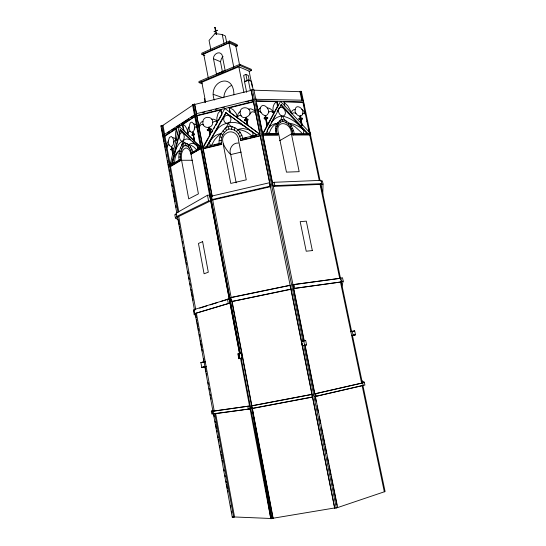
<?xml version="1.0" encoding="UTF-8"?>
<svg xmlns="http://www.w3.org/2000/svg" width="546" height="546" viewBox="0 0 546 546"><rect width="100%" height="100%" fill="white"/><g stroke="black" fill="none" stroke-linecap="round" stroke-linejoin="round"><path stroke-width="0.82" d="M320.83 186.964L320.871 184.548L323.048 184.077L322.386 180.917L320.939 181.231M322.741 194.56L323.048 184.077M178.999 159.985C178.583 154.149 179.265 147.536 183.429 143.066C188.691 142.267 191.721 148.082 193.018 152.314L190.991 153.214L191.161 154.109L201.378 148.355L200.771 148.348M180.746 160.531L179.852 160.531L169.629 166.605L170.516 166.598L180.746 160.531C180.037 155.562 180.535 149.836 183.954 145.891C188.261 144.403 190.793 149.809 191.496 153.214M270.359 185.893L260.346 135.858L240.69 140.581C240.349 135.408 236.984 130.166 231.62 129.197L231.736 126.597L228.399 126.269C222.133 129.62 218.516 136.91 219.096 143.919L220.659 143.543M291.346 113.561L291.933 111.131L293.536 109.794A4.505 3.385 59 0 1 295.14 109.753C295.871 103.249 303.965 108.477 302.784 113.07C302.075 119.601 293.939 114.367 295.14 109.753M186.937 145.925L187.121 143.625M221.642 144.397L221.403 144.069L202.969 148.498L203.235 148.819L221.642 144.397C220.106 138.425 223.096 131.49 228.87 129.033L231.62 129.197M214.325 100.075C207.33 81.627 233.736 70.912 233.941 94.902M223.867 97.359C224.119 92.486 226.808 87.503 231.402 85.469M189.08 126.884L190.008 123.41A4.47 2.518 -88.4 0 1 191.98 122.215L193.85 124.01A5.542 3.126 -88.5 0 1 194.519 127.764L194.048 130.269L192.977 131.968L191.591 132.419L189.735 130.603A5.549 3.133 -88.5 0 1 189.08 126.884L188.145 128.76L187.688 131.852A6.709 3.781 -88.7 0 0 187.844 133.79L187.763 134.336L187.708 133.101A10.627 5.904 -89 0 0 186.718 128.522L184.698 125.396L182.316 124.468L176.167 128.501L177.293 134.596L177.791 134.609M260.34 107.842C258.49 112.36 266.045 119.26 268.339 113.131C270.154 108.627 262.653 101.747 260.34 107.842L258.497 109.705L258.292 112.94L257.507 109.036M294.246 134.029L292.697 134.036L293.652 133.483L310.51 133.436L310.722 134.446L309.746 134.992L292.902 135.06C292.554 130.187 290.254 125.389 286.077 122.679L286.261 121.144L284.384 119.547L283.285 117.683A6.334 4.791 58.8 0 1 282.814 116.134C278.685 115.998 276.194 108.094 280.985 107.214C285.094 107.378 287.571 115.22 282.814 116.134C290.144 117.793 296.546 122.277 301.59 127.73M168.407 140.779L169.41 137.408L171.376 136.466C174.515 138.534 174.713 144.792 171.41 146.758L169.437 145.611L168.598 143.441L168.407 140.779L167.035 143.421L166.98 147.243L167.615 145.379A2.75 1.495 -89.7 0 1 168.502 144.84L169.205 145.14M214.728 27.498L215.104 27.341L214.742 27.471L216.325 34.18L215.008 33.559L209.057 40.424L210.804 49.406M213.486 58.763C213.063 54.259 219.629 50.075 222.126 55.023L225.15 70.42L216.462 74.079L213.486 58.763L220.475 61.705L222.495 72.045M220.475 61.705L221.567 58.258L223.089 56.593M267.397 129.818L267.315 130.562A3.597 2.778 58.6 0 0 267.656 132.152L269.164 133.982C270.065 129.559 272.734 125.177 277.061 123.437L280.978 119.656L281.9 115.97C277.436 116.4 273.423 119.178 271.109 122.959M212.674 122.584C212.79 129.3 202.068 128.958 202.859 122.195C202.75 115.486 213.459 115.82 212.674 122.584L213.766 121.697A3.426 3.242 -46.7 0 1 215.534 121.287L217.608 122.127L215.602 125.655M305.664 340.363L301.324 341.257L305.664 340.363L306.572 344.901L305.112 345.229L337.667 507.562L336.295 507.971L334.718 508.237L312.585 396.99M286.077 122.679C279.559 118.025 274.358 128.624 277.361 133.954L265.963 133.995M258.197 112.36L259.384 111.159L261.056 112.401M267.943 128.876L270.686 125.798L274.14 123.949A17.376 13.391 59.7 0 1 277.061 123.437C275.095 126.556 275.136 130.508 276.092 133.961M249.556 114.346C252.621 106.354 238.745 105.091 240.199 113.479C242.219 121.035 248.901 117.001 251.201 112.305A3.453 3.283 -41.5 0 1 253.051 111.794L254.866 112.333L255.821 113.22L254.395 110.442L251.03 108.852A5.023 4.771 -41.7 0 0 248.792 109.234M194.369 129.074L195.099 127.3A3.167 1.802 -88.5 0 1 195.959 126.706L197.413 127.471L197.215 126.836M180.59 159.657L179.689 159.657L169.472 165.738L169.867 165.738L179.225 126.495L200.703 147.44L200.873 148.348L191.161 154.109M187.844 133.79L188.561 132.03A3.242 1.822 -88.8 0 1 189.701 131.395L190.581 131.818M182.357 131.559L180.098 129.859L171.267 164.906L169.867 165.738M171.758 164.899L180.596 129.873M188.37 146.935L188.889 144.929M174.843 152.662L176.733 147.42L178.658 144.321A19.363 10.859 90 0 1 181.736 141.619L183.128 140.759A17.097 9.623 -89.8 0 1 186.903 138.937L190.854 139.933M341.66 286.718L343.216 281.142L342.506 277.75L340.451 278.173M234.241 130.091L234.91 127.737L231.736 126.597M246.376 120.543L245.222 120.85L244.963 120.195L246.376 120.543L247.393 125.239L230.194 112.626L229.04 107.487L233.244 109.739L236.077 113.261A11.916 11.295 -45.1 0 1 237.21 117.772L238.411 115.957A2.525 2.402 -43.4 0 1 240.028 115.513L241.216 115.916M173.703 142.417L174.372 141.025A3.433 1.891 -89.4 0 1 175.321 140.431L176.078 140.609M302.593 114.21L303.474 113.24A1.993 1.488 59.5 0 1 304.279 113.254L305.467 114.53M176.167 128.501L176.665 128.515L175.778 131.293L175.403 135.592A11.029 6.122 -89 0 0 176.017 139.831M211.268 145.802L214.503 139.892L218.079 135.954A22.973 21.97 -46.9 0 1 221.226 133.593L222.775 134.801M288.302 124.543L288.909 123.15C286.527 121.157 282.767 117.991 279.805 120.802L280.391 122.195M189.66 148.553L190.499 146.867M252.429 136.077L252.907 134.746A3.726 3.563 -43.2 0 0 252.484 132.473L251.583 131.456M181.695 145.297L182.282 143.475A4.197 2.327 -89.3 0 0 182.316 141.667L182.268 141.305M210.149 140.964L209.657 142.274A3.713 3.529 -48.4 0 0 210.026 144.533L210.893 145.557M268.925 126.959L270.447 124.099M271.628 121.894L275.157 115.295M277.115 111.623L279.074 107.958M265.813 133.606L281.292 104.607L308.04 133.606M258.449 113.752L262.51 134.002L266.919 125.833L267.567 125.437M266.025 118.987L267.479 118.598L267.376 118.066L266.025 118.987L267.233 125.259L277.477 106.279L278.126 105.869L277.334 101.297C274.16 102.709 272.734 106.32 273.007 109.63A12.838 9.712 58.3 0 0 273.683 113.315L271.376 111.5A3.692 2.819 57.8 0 0 269.908 111.411L268.414 112.51M272.331 518.359L271.703 518.7L241.195 358.217L239.687 358.49L238.855 353.706L241.694 353.173L237.899 353.917L238.8 358.688L242.595 357.937L240.527 358.367L270.802 518.686L273.137 518.222L252.348 408.34L311.746 397.147M214.366 31.566L214.189 31.886L214.1 31.45L215.677 30.972M230.194 112.626L229.265 107.883L253.556 101.884L253.364 101.481L196.717 115.479L203.037 147.782L202.771 147.454L224.891 108.517L259.91 134.2L240.226 138.937L240.69 140.581M204.252 145.645L208.299 138.513M209.111 137.094L209.923 135.667M211.595 132.719L212.797 130.603M213.998 128.481L214.803 127.068M218.38 120.775L221.458 115.356M206.49 146.56L225.826 112.592L256.722 134.964M206.757 146.888L226.058 112.974L225.826 112.592M236.568 131.661L237.749 129.634A14.189 13.561 -44.7 0 1 243.584 128.603L248.218 129.579L251.372 131.306M215.254 131.961L218.625 127.662L221.853 125.266A16.059 15.308 -46.2 0 1 228.064 123.191C232.719 122.229 231.361 114.264 226.556 115.424C221.915 116.4 223.266 124.345 228.071 123.191A18.318 17.472 -45.9 0 1 234.916 122.502L238.971 123.355L243.912 125.908M209.862 141.428L212.851 137.606L215.718 135.463A14.408 13.739 -47.8 0 1 221.226 133.593M196.99 149.85L197.577 147.727A2.846 1.624 -89.3 0 0 197.338 146.287L196.963 145.557M303.235 133.565L303.794 131.654A3.911 2.955 60.2 0 0 303.528 130.255L301.979 128.542L297.304 125.757A31.914 24.57 61 0 0 288.909 123.143M232.562 516.939L232.275 517.315L234.541 516.966L271.307 518.509L270.802 518.686L251.61 405.617L271.703 518.7M290.233 126.829L291.189 125.737L288.909 123.15L294.997 126.672L301.685 132.808M190.718 150.689L191.899 149.358M291.646 113.909L293.025 112.981A4.818 3.624 59.2 0 1 295.195 113.077L296.082 113.513M238.445 133.804L240.103 132.187L237.749 129.634L234.91 127.737M290.376 285.961L312.059 394.369L251.856 405.746L251.426 405.971L251.918 408.579L312.489 397.078M251.426 405.971L312.059 394.369M237.899 353.917L239.53 353.624L192.561 104.852L194.56 104.047L196.662 114.066M176.781 212.967L160.906 125.901L162.974 125.334L193.168 104.887L192.561 104.852M255.787 99.276L303.221 100.205L302.559 100.621L300.607 91.278L301.392 91.339L320.058 180.61M284.043 101.897L302.921 102.348L303.583 101.938L256.579 100.792L255.938 101.222L276.685 101.72L277.477 106.279M240.315 111.466L238.534 113.083L237.298 115.909A7.037 6.682 -42.7 0 0 237.21 117.772M164.169 136.159L194.82 116.278L194.547 114.831L163.916 134.787L164.169 136.159L164.96 136.179L176.665 128.515M167.533 132.951L169.649 131.559M171.765 130.166L174.59 128.31M176.706 126.918L179.525 125.061M181.641 123.669L188.698 119.028M190.82 117.636L193.639 115.779M253.835 90.172L299.952 91.701L300.607 91.278M281.292 104.607L280.644 105.016L306.838 133.408M266.83 119.008L266.728 118.468L267.786 118.073L267.683 117.574L266.189 117.724L265.452 115.39L265.09 115.615L265.52 117.997M265.752 115.445L265.39 115.67L265.827 117.95M266.475 117.54L264.749 117.526L264.1 117.929L264.203 118.448L265.281 118.045L265.383 118.571L264.735 118.973L264.633 118.455M264.203 118.448L267.786 118.073M267.683 117.574L267.035 117.984L267.137 118.482M264.735 118.973L266.339 118.578M191.967 134.889L192.567 135.415L191.967 134.889L194.164 133.838L194.26 134.357L192.404 135.62L192.335 135.231L192.909 135.626L192.404 135.62M192.915 134.296L194.164 133.838M192.062 135.401L194.26 134.357M172.754 153.112L172.086 149.454L170.727 149.713L170.659 149.338L172.946 148.225L171.151 149.72M171.478 148.833L171.956 148.655L171.567 146.54L172.256 148.655L171.758 148.655M192.909 135.626L193.386 135.333L192.881 135.319M193.079 135.196L194.123 134.869L194.048 134.487M172.256 148.655L172.946 148.225M170.727 149.713L173.014 148.601M171.874 149.27L172.836 148.71M267.233 125.259L267.881 124.863M262.51 134.002L263.158 133.613L280.548 101.379L310.51 133.436M263.397 134.794L262.749 135.183L277.593 135.121L278.255 134.732L278.016 133.565L263.158 133.613L263.397 134.794L278.255 134.732M301.119 118.209L300.416 116.025L299.727 116.305L300.041 117.834M299.972 116.291L300.416 116.025M190.991 153.214L200.6 147.44M176.508 162.073L179.047 160.572M193.646 151.938L194.888 151.201M197.372 149.727L199.836 148.259L192.915 141.646M301.692 119.117L302.361 118.721L302.252 118.223L298.778 118.584L298.887 119.089L300.259 118.7L300.368 119.205L299.699 119.601L299.597 119.096M298.887 119.089L302.361 118.721M300.866 118.209L300.17 116.039M301.59 118.612L302.252 118.223M299.699 119.601L301.078 119.212M301.331 119.219L300.662 119.608L301.774 124.966M301.883 118.721L301.993 119.226L301.324 119.615L301.221 119.117M277.361 133.954L278.016 133.565M192.677 131.961C194.233 137.292 191.271 132.35 192.977 131.968L193.42 134.309M301.61 125.375L302.279 124.986M302.382 125.471L300.86 119.349L302.054 125.116L302.6 125.341M279.627 140.704L291.4 133.913C291.639 121.403 273.751 119.055 278.692 133.954L286.452 172.126L299.167 171.676L291.4 133.913M292.902 135.06L293.864 134.507L310.722 134.446M239.749 354.231L209.712 195.168L207.487 195.236L175.962 213.274L176.563 216.564L178.733 216.462L210.776 200.805L208.552 200.887L176.563 216.564M251.918 408.579L252.348 408.34M239.762 136.398L241.837 135.258L240.103 132.187M272.597 183.094L274.167 182.296L321.014 180.344L321.703 183.647L320.072 184.411L273.266 186.425L274.836 185.64L321.703 183.647M291.441 129.061L292.711 128.433M171.676 148.833L171.567 146.54M228.446 42.697L236.234 46.328L237.387 45.83L237.155 44.683L229.375 41.025L201.706 53.228L201.924 54.375L204.839 55.596M201.924 54.375L229.607 42.185L237.387 45.83M202.477 54.607L228.979 42.95L233.797 67.322M213.718 413.636L211.814 413.998L211.302 411.172L213.595 410.196M237.94 66.373L249.502 71.308L251.542 70.461L251.317 69.328L239.783 64.346L198.908 81.538L199.126 82.664L202.156 83.77M199.126 82.664L240.015 65.506L251.542 70.461M200.894 81.92L201.822 82.262L238.827 66.755L243.939 92.492M245.905 74.44L243.639 75.375L244.895 81.695L247.167 80.774L245.905 74.44L248.287 75.437L249.385 80.944M246.669 92.404L244.506 81.538L248.266 80.009L251.481 81.32L253.146 89.64M209.098 127.122L209.568 129.218L209.016 129.368L208.586 127.327L209.098 127.122L209.732 129.443M337.667 507.562L385.094 491.543L362.858 385.223M306.572 344.901L302.231 345.789L305.112 345.229M292.185 131.054L293.557 130.569L291.189 125.737M216.789 30.46L215.677 30.706M246.096 117.294L246.587 119.506L246.103 119.635L245.632 117.451L246.096 117.294L246.553 119.008M340.806 278.228L292.97 284.684L340.806 278.228L341.578 281.9L293.741 288.513L341.578 281.9M194.642 313.622L230.078 303.016L194.642 313.622L193.912 309.637L229.286 298.819M199.7 308.142L206.893 305.869M210.094 304.866L217.288 302.593M220.488 301.59L228.487 299.072M211.295 129.607L211.043 129.252L207.344 130.214L207.241 129.695L210.947 128.733L211.295 129.607L210.565 129.388L210.906 130.125L207.603 130.562L207.344 130.214M209.691 130.044L210.654 129.771M182.569 141.223L181.968 141.394C178.672 140.22 178.562 133.763 181.757 132.398C184.882 133.49 184.753 138.384 183.128 140.759A4.58 2.559 -89.1 0 0 183.688 141.994L185.278 142.997L185.435 145.57M245.161 120.564L244.731 120.68L244.451 119.915L247.734 119.042L247.775 120.188L246.178 120.175M248.014 119.799L247.823 119.431L244.533 120.304M246.669 120.065L247.515 119.513L247.775 120.188M334.718 508.237L251.064 89.954L252.498 89.599L253.842 89.558L304.204 340.704M194.84 104.436L251.249 90.377L253.03 99.276M196.383 113.691L253.003 99.679M202.395 112.647L204.852 112.039M208.947 111.029L211.404 110.422M215.506 109.405L217.963 108.797M222.058 107.787L224.515 107.18M245.816 101.904L249.099 101.099M250.737 100.689L253.194 100.082M196.997 115.848L220.918 109.944L221.84 114.68L220.68 109.555L220.918 109.944L218.079 113.336L216.892 117.69A11.084 10.504 -44.8 0 0 217.608 122.127L216.155 120.263L213.52 119.192A4.955 4.696 -47 0 0 211.8 119.349M208.21 130.822L207.876 130.084L208.21 130.822L209.384 130.535L210.326 134.951L210.067 134.609M202.771 147.454L221.198 143.025L221.437 143.352M214.401 145.052L218.311 144.11M243.646 138.5L246.744 137.756M250.614 136.828L252.163 136.452C248.512 132.391 243.229 129.811 237.749 129.634M252.948 136.268L256.115 135.504M240.479 140.247L260.176 135.51L260.346 135.858M234.507 516.782L232.275 517.315L204.832 366.83L206.135 366.557L201.761 367.424L200.88 362.571L205.248 361.711L200.88 362.571L203.624 362.087M241.223 152.088L230.699 154.593C224.549 148.294 217.015 136.596 228.876 132.023C233.906 130.767 238.704 135.34 238.547 140.336L246.28 179.818L230.787 183.422L223.184 144.028M250.034 405.91L212.544 411.254L213.042 413.998L250.587 408.811M213.042 413.998L214.721 413.609L233.647 517.26M212.544 411.254L249.529 406.033M361.309 385.81L315.144 396.519L363.24 385.469L362.708 382.951L361.609 383.108L314.619 393.898L362.708 382.951M289.933 285.155L290.936 289.312L231.6 301.563L230.821 297.481L290.138 285.319L231.176 297.604L212.715 200.007L212.203 199.522L211.555 196.116L269.41 182.76L269.731 183.306M212.203 199.522L270.093 186.2L270.42 186.732L212.715 200.007M176.686 214.196L174.802 214.626L175.409 217.956L178.208 219.847M175.409 217.956L177.921 217.383M303.405 101.044L304.047 106.033M239.53 353.624L240.295 353.46L193.25 104.463M239.619 353.61L240.295 353.46M340.997 280.719L351.638 331.634L354.709 330.978L350.873 331.743L354.709 330.978L355.501 334.766L352.423 335.415M353.112 335.224L351.665 335.531L355.501 334.766L353.112 335.224L352.313 331.429M231.6 301.563L290.738 289.162M194.881 310.34L193.482 310.633L194.226 314.728L195.898 315.035M194.226 314.728L195.625 314.435L196.232 317.772M341.161 281.565L343.216 281.142M193.85 124.01L195.386 124.215L196.724 125.703M362.291 382.596L364.305 382.207L364.912 385.094L362.899 385.483M351.105 331.463L352.518 331.197L351.269 331.402M211.302 411.172L213.206 410.81M240.527 358.367L238.8 358.688L238.916 353.692L239.687 358.49M238.855 353.706L240.199 353.474L193.148 104.457M273.137 518.222L334.78 507.944M363.24 385.469L362.128 385.619L384.329 491.823M193.912 309.637L195.106 309.48M215.568 413.493L243.339 409.821M245.024 409.596L250.075 408.927M229.184 298.833L229.791 298.751M172.666 137.558L174.7 138.199L176.099 140.247M178.863 157.077L180.453 156.927M238.336 143.038C232.466 142.567 228.399 149.427 230.699 154.593L236.179 182.835M267.294 107.971C270.386 107.842 272.741 110.62 273.683 113.315M181.579 160.271L188.718 198.887L198.416 193.878L191.086 154.641C190.479 151.904 189.196 148.109 185.886 147.932C181.088 149.57 180.999 156.054 181.579 160.271L192.547 160.258M172.707 153.822L172.072 149.276L172.529 154.573M174.372 163.302L173.253 162.415A2.614 1.44 89.8 0 1 172.946 161.104L174.365 156.641A22.707 12.729 89.4 0 1 179.668 150.341L181.067 151.672M172.386 148.956L172.884 148.956M170.659 149.338L171.226 149.713M171.103 149.474L172.086 149.454M265.383 118.571L267.479 118.598M300.368 119.205L301.993 119.226M171.28 146.676L171.97 148.833M193.912 140.813L194.417 140.82L183.968 130.637L182.821 124.481L195.325 116.291L194.717 116.271M194.185 141.086L200.614 146.867M192.711 134.425L193.216 134.439M193.618 134.862L194.123 134.869M163.916 134.787L164.708 134.807L162.974 125.334M183.968 130.637L183.47 130.631L182.316 124.468M219.158 140.356L221.266 140.424M215.008 33.559L222.242 34.514L225.382 36.009L226.679 42.561M275.484 130.617L276.726 131.013M213.165 94.301L223.034 97.775M230.821 297.481L231.176 297.604M219.881 136.869L221.717 137.524M179.074 153.617L180.617 154.225M244.506 81.538L244.895 81.695M275.498 128.474L276.699 128.986M203.365 124.863L202.047 124.508A2.737 2.587 -48.4 0 0 200.716 124.857L199.147 127.198L199.331 124.631L201.256 122.168A4.122 3.904 -48.1 0 1 202.975 121.546M335.892 507.76L336.295 507.971L303.753 345.481L304.634 345.256L303.719 340.711L302.846 340.957L252.498 89.599M301.842 109.336L303.794 110.995L305.337 113.984M361.78 380.712L364.305 382.207M226.058 112.974L256.238 134.835M284.207 102.464L287.79 105.869L290.37 110.469A14.981 11.377 58.2 0 1 291.141 112.995M247.836 125.348L259.418 134.057M311.916 394.219L313.111 395.168M314.312 396.109L315.506 397.058M275.914 125.962L277.006 126.877M196.847 145.4L194.854 143.98L192.772 143.4A15.438 8.763 -89.9 0 0 188.739 144.799A23.519 13.275 89.6 0 1 191.544 145.529L194.253 147.311L196.758 150.089M183.538 132.685L190.001 138.861M180.098 129.859L199.331 148.253M211.555 196.116L212.073 196.608L194.56 104.047M276.679 124.133L277.702 125.164M160.906 125.901L161.323 126.344M207.241 129.695L207.603 130.562M210.538 133.784L209.76 130.139L209.193 130.282L210.142 134.698M209.125 130.187L209.384 130.535M208.927 129.238L209.179 129.593L208.586 127.327M223.15 130.658L224.379 132.398M277.866 122.427L278.692 123.73M180.624 147.42L181.798 149.365M244.451 119.915L244.731 120.68M247.201 124.877L247.393 125.239M245.024 120.482L245.222 120.85M246.034 119.499L246.232 119.867L245.632 117.451M251.064 89.954L251.249 90.377M225.573 128.187L226.447 130.439M241.837 135.258L242.874 138.691M181.893 144.949L182.774 147.413M308.265 126.665L308.367 127.047M308.804 128.679L310.114 133.572M293.557 130.569L294.164 133.456M210.817 129.743L210.906 130.125M209.951 130.398L210.62 133.388M247.734 119.042L247.823 119.431M246.867 120.434L248.034 125.71M215.083 27.505L216.537 34.282M320.755 183.941L340.738 279.532M352.436 335.394L362.51 383.565M302.921 102.348L309.364 133.169M309.746 134.992L319.212 180.289M320.072 184.411L339.748 278.549M340.52 282.221L361.609 383.108M299.952 91.701L301.74 100.252M263.384 475.634L265.445 485.49M300.409 119.608L301.44 124.549M299.447 118.189L299.549 118.694M293.652 133.483L293.864 134.507M283.872 101.46L284.807 106.006M264.749 117.526L264.851 118.045M274.167 182.296L274.836 185.64M293.994 284.357L294.765 288.192M315.69 393.755L316.216 396.382M256.217 98.99L256.579 100.792M256.408 103.563L257.193 107.473M262.913 136.015L272.952 186.09M292.868 285.408L293.202 287.073M293.536 288.745L299.222 317.117M299.556 318.789L304.074 341.318M304.743 344.663L314.448 393.065M315.308 397.358L316.148 401.528M316.987 405.705L318.325 412.38M319.157 416.557L320.502 423.232M321.335 427.409L322.672 434.09M323.014 435.756L324.85 444.942M325.184 446.608L326.528 453.289M327.361 457.459L328.699 464.141M329.033 465.813L330.876 474.993M331.21 476.665L333.053 485.844M333.388 487.517L336.902 505.05M249.106 71.137L252.252 86.821M301.522 341.175L302.429 345.714M253.713 102.689L259.923 133.729M311.855 394.56L312.38 397.188M269.41 182.76L270.093 186.2M248.266 80.009L250.396 90.691M239.783 64.346L240.015 65.506M235.831 46.144L239.448 64.346M229.375 41.025L229.607 42.185M222.242 34.514L224.031 43.578M221.198 143.025L221.403 144.069M203.685 54.074L208.292 77.982M210.947 128.733L211.043 129.252M201.822 82.262L205.63 102.157M204.3 98.389L205.091 102.539M203.235 148.819L212.264 196.526M232.057 301.133L251.856 405.746M231.484 299.235L252.027 407.801M252.15 408.449L272.973 518.523M241.107 353.255L242.008 358.033M247.809 406.429L248.355 409.336M227.457 299.051L228.248 303.255M207.487 195.236L208.552 200.887M193.659 133.831L193.755 134.343M193.584 135.203L194.697 141.093M183.429 143.066L183.954 145.891M179.689 159.657L179.852 160.531M172.454 148.219L172.522 148.594M172.365 149.276L173.205 153.822M164.96 136.179L170.215 164.926M170.516 166.598L178.788 211.862M215.697 413.868L234.541 516.966M162.087 125.307L177.982 212.346M178.733 216.462L195.7 309.398M196.424 313.377L214.223 410.865M161.623 128.023L162.387 132.221M162.694 133.893L163.459 138.09M163.766 139.762L164.073 141.441M164.38 143.12L165.145 147.311M165.452 148.99L165.759 150.669M166.523 154.859L166.823 156.538M167.588 160.729L167.895 162.408M168.202 164.087L168.509 165.766M168.659 166.598L168.796 167.342M169.253 169.84L169.56 171.512M170.318 175.682L170.625 177.348M170.925 179.02L171.232 180.685M171.99 184.855L172.297 186.527M173.055 190.697L173.362 192.363M173.662 194.035L174.427 198.205M174.727 199.877L175.034 201.542M175.798 205.712L176.099 207.384M178.535 220.734L179.3 224.918M179.607 226.597L179.907 228.269M180.214 229.948L180.979 234.132M181.286 235.811L181.593 237.483M182.35 241.673L182.657 243.345M183.422 247.529L183.729 249.208M184.036 250.88L184.801 255.071M185.101 256.743L185.865 260.933M186.172 262.606L186.479 264.284M187.851 271.819L188.158 273.491M188.923 277.682L189.23 279.354M189.988 283.545L190.295 285.217M191.059 289.407L191.366 291.079M191.673 292.752L192.438 296.942M192.738 298.614L193.045 300.293M196.54 319.437L196.84 321.103M197.147 322.775L197.905 326.938M198.212 328.61L198.512 330.275M199.276 334.445L199.577 336.111M200.341 340.281L200.641 341.946M200.948 343.611L201.706 347.782M202.013 349.447L202.313 351.112M203.685 358.62L203.986 360.285M205.323 367.615L206.081 371.771M206.388 373.43L206.688 375.088M208.053 382.569L208.354 384.227M209.111 388.383L209.418 390.042M210.176 394.198L210.476 395.857M210.776 397.522L211.084 399.181M214.025 415.301L214.325 416.967M215.083 421.137L215.39 422.802M215.697 424.467L216.455 428.63M216.755 430.296L217.062 431.961M217.82 436.131L218.127 437.796M218.427 439.462L218.734 441.127M219.492 445.29L219.799 446.962M220.557 451.126L220.864 452.791M221.164 454.456L221.922 458.62M222.229 460.292L222.529 461.957M223.901 469.451L224.201 471.116M224.966 475.286L225.266 476.951M226.024 481.115L226.331 482.78M226.638 484.445L227.395 488.615M227.696 490.281L228.003 491.946M230.432 505.275L230.74 506.941M231.497 511.111L231.797 512.776M204.081 361.916L204.968 366.775M177.389 216.318L194.642 310.92M195.099 313.431L203.951 361.984M265.452 115.39L265.875 117.772M265.697 118.98L266.919 125.833M301.392 91.339L301.453 91.721M228.399 126.269L228.87 129.033M282.555 119.594L282.848 121.362M303.521 101.017L303.61 102.668M307.193 121.533L307.125 120.912L307.145 121.485M310.517 135.272L310.585 137.715M232.773 126.925A9.016 8.559 -43.9 0 1 228.091 123.178M228.044 123.191A10.545 9.992 -46.2 0 1 224.856 128.876M174.645 163.213A19.963 16.619 54.6 0 1 179.641 150.314M267.595 125.041L267.281 125.614L266.052 118.755L267.595 125.041M217.178 30.283L216.83 30.692L216.742 30.235L217.178 30.283M193.284 135.196L194.39 141.086L193.284 135.196M202.627 241.653L198.457 243.434L204.074 273.778L208.306 272.208L202.627 241.653M246.724 120.161L246.232 120.277L247.256 124.979L247.891 125.444L246.724 120.161M205.173 366.782L201.761 367.424L205.173 366.782M312.346 250.58L306.217 251.215L300.177 221.628L306.306 221.157L312.346 250.58"/></g></svg>
